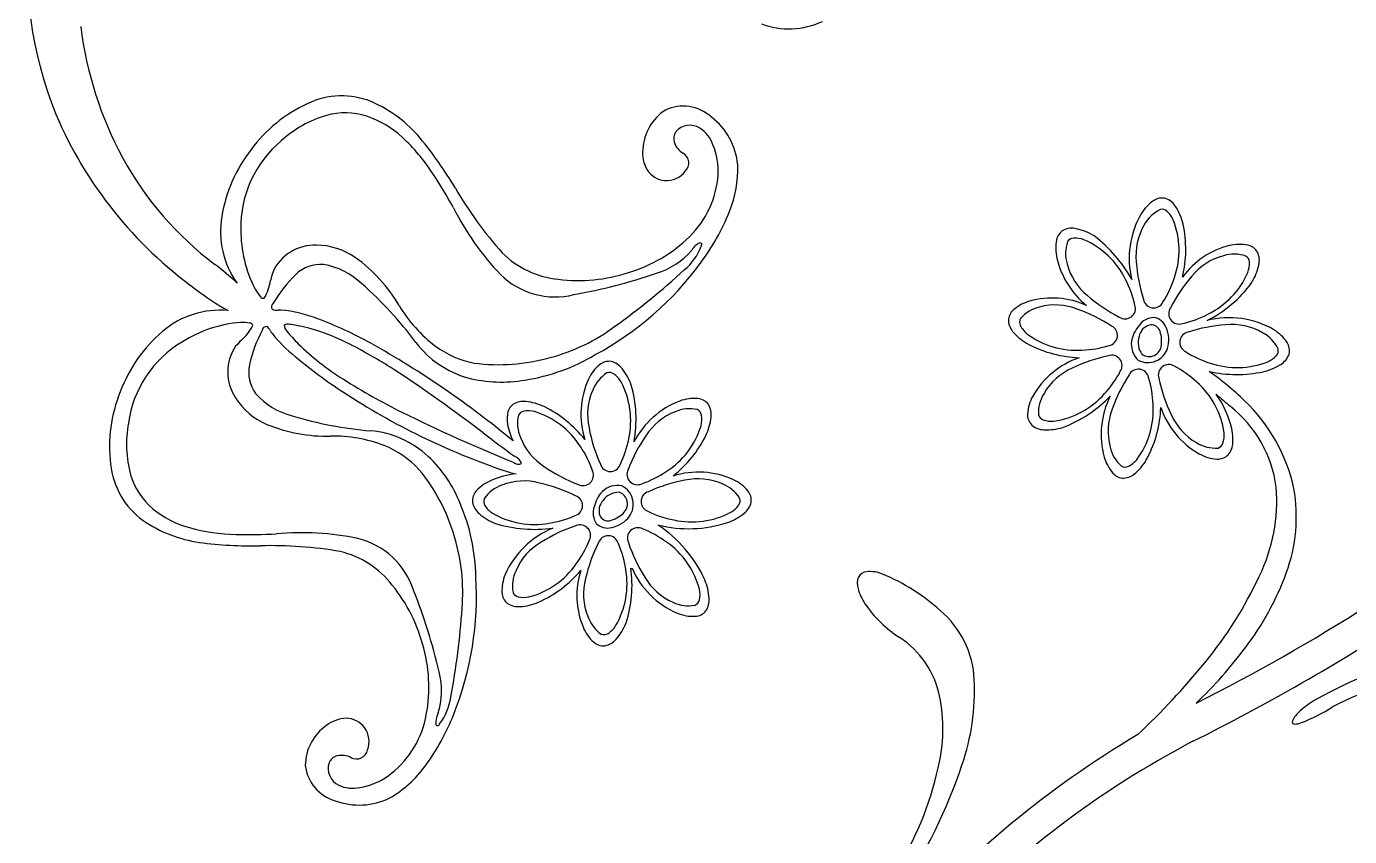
# Model space of a CAD drawing. Extents: x -4 to 4, y -4.07 to 4.07.
# Drawn here: x -1.73 to -0.791, y 2.048 to 2.623 of the extents above; entities that cross this region are included whole.
import ezdxf

# ---------------------------------------------------------------- set-up
doc = ezdxf.new("R2010")
doc.units = 0

msp = doc.modelspace()

# ---------------------------------------------------------------- linework, layer by layer
at = {"color": 7, "linetype": 'CONTINUOUS'}
for centre, radius, start, end in [((-1.436561, 2.669545), 0.293287, 174.66523, 201.736694), ((-1.429192, 2.655312), 0.264016, 186.959876, 208.381586), ((-1.18838, 2.677415), 0.055779, 249.281668, 295.119384), ((-1.506044, 2.51746), 0.05653, 67.845411, 115.657116), ((-1.487097, 2.474451), 0.103514, 114.802869, 143.489083), ((-1.523284, 2.482569), 0.095388, 40.097123, 66.157165), ((-1.263584, 2.536916), 0.029786, 48.267206, 115.133352), ((-1.435135, 2.678114), 0.297877, 203.166297, 234.098558), ((-1.257015, 2.534221), 0.035343, 122.943544, 176.790803), ((-1.273215, 2.520624), 0.048492, 5.269743, 52.593169), ((-1.26176, 2.543667), 0.008643, 145.614294, 196.760368), ((-1.258882, 2.539969), 0.013184, 57.202122, 139.4042), ((-1.264205, 2.531667), 0.023046, 19.387456, 57.258895), ((-1.48748, 2.471322), 0.105103, 141.993558, 170.659692), ((-1.666419, 2.365877), 0.280054, 30.59244, 39.498365), ((-1.267974, 2.533627), 0.024464, 173.963615, 209.504373), ((-1.256219, 2.545898), 0.014602, 198.873238, 239.424243), ((-1.2861, 2.520891), 0.047365, 356.384886, 382.893446), ((-1.451363, 2.645746), 0.239971, 208.888246, 232.899754), ((-1.267807, 2.526336), 0.008135, 314.395692, 419.236649), ((-1.275444, 2.530239), 0.016311, 212.069236, 265.176115), ((-1.275573, 2.530986), 0.017045, 265.820776, 322.136122), ((-1.306583, 2.52265), 0.06792, 314.301169, 355.993984), ((-1.302814, 2.521796), 0.077955, 337.455665, 362.412678), ((-1.173348, 2.656335), 0.292209, 210.414182, 221.54944), ((-0.912835, 2.474706), 0.030065, 123.677543, 148.636821), ((-0.923776, 2.491174), 0.010293, 74.888153, 123.830307), ((-0.925768, 2.488117), 0.01381, 31.056732, 70.209552), ((-1.379922, 2.551109), 0.160429, 323.255829, 338.345176), ((-0.884006, 2.458781), 0.062986, 149.916229, 193.981967), ((-0.947968, 2.473612), 0.040323, 13.232878, 32.439854), ((-1.529499, 2.477675), 0.062612, 170.154841, 215.703223), ((-0.987681, 2.46625), 0.01381, 76.056787, 115.20894), ((-0.991673, 2.465059), 0.084842, 346.581991, 372.098929), ((-1.332764, 2.549417), 0.105363, 286.701935, 314.323777), ((-0.969054, 2.465912), 0.030064, 168.677449, 193.637406), ((-0.988434, 2.469821), 0.010293, 119.88875, 168.831998), ((-0.993122, 2.440296), 0.040322, 58.233131, 77.439879), ((-1.02997, 2.397396), 0.096592, 28.551775, 53.040104), ((-1.345724, 2.509334), 0.065847, 225.309592, 264.272766), ((-0.861731, 2.410708), 0.058736, 103.892974, 143.83185), ((-0.868745, 2.438509), 0.030065, 78.678318, 103.638049), ((-0.864837, 2.45789), 0.010294, 29.888443, 78.831035), ((-0.868407, 2.457137), 0.013811, 346.057232, 385.208495), ((-1.723437, 2.286348), 0.210796, 47.248022, 52.843104), ((-1.520973, 2.428933), 0.025444, 85.693247, 134.134127), ((-1.527877, 2.402839), 0.052215, 46.447848, 80.280594), ((-1.434934, 2.590956), 0.228352, 298.492702, 323.501803), ((-0.939432, 2.472167), 0.060332, 192.777345, 231.131814), ((-0.894363, 2.462578), 0.040324, 328.234444, 347.440737), ((-1.4752, 2.381326), 0.091485, 133.947145, 150.207165), ((-1.337979, 2.558768), 0.115841, 262.900944, 287.843236), ((-1.49518, 2.584965), 0.18731, 232.26772, 240.755987), ((-1.668211, 2.239598), 0.267433, 36.558611, 48.755667), ((-0.931552, 2.493382), 0.088406, 296.770024, 323.945443), ((-1.552593, 2.424176), 0.003286, 127.506469, 211.650446), ((-1.009426, 2.39937), 0.030065, 106.111596, 131.071327), ((-1.00171, 2.371474), 0.059008, 65.555825, 105.792728), ((-1.592669, 2.359762), 0.062056, 84.467631, 130.842885), ((-1.552244, 2.42967), 0.007874, 246.450579, 277.698728), ((-1.550521, 2.378028), 0.043844, 88.266329, 90.872945), ((-1.556833, 2.330364), 0.091806, 68.30218, 85.227456), ((-1.6228, 2.149934), 0.283892, 61.060195, 69.394888), ((-1.018963, 2.415376), 0.013811, 184.539792, 223.6915), ((-1.022437, 2.414258), 0.010293, 130.917969, 179.86078), ((-0.928959, 2.403263), 0.013433, 92.91621, 145.077808), ((-0.931332, 2.405458), 0.011347, 21.282191, 81.433515), ((-0.875968, 2.353095), 0.063349, 60.011493, 104.409904), ((-1.565649, 2.327357), 0.104244, 130.429548, 159.521997), ((-1.482009, 2.363993), 0.091487, 151.670347, 167.930138), ((-1.559269, 2.407086), 0.003285, 90.219336, 174.375692), ((-1.563751, 2.403886), 0.007876, 24.181557, 55.426107), ((-1.518964, 2.429703), 0.043866, 210.997065, 213.601849), ((-1.475861, 2.468586), 0.101644, 218.416796, 231.546067), ((-0.999128, 2.432979), 0.040324, 222.308266, 241.514787), ((-0.922774, 2.395756), 0.02295, 138.535527, 168.923258), ((-0.929918, 2.401525), 0.010126, 105.35608, 171.112756), ((-0.931279, 2.405009), 0.006418, 27.652991, 101.878951), ((-0.945372, 2.399765), 0.021419, 352.84611, 382.573143), ((-0.940021, 2.40089), 0.02113, 343.055704, 384.27505), ((-0.85995, 2.382291), 0.030063, 33.678166, 58.638802), ((-1.813518, 1.812434), 0.671545, 50.282502, 60.753919), ((-1.397822, 2.441016), 0.069734, 217.161213, 254.537901), ((-0.979382, 2.472697), 0.084666, 242.588724, 267.899659), ((-0.930217, 2.397679), 0.015284, 170.637354, 228.575572), ((-0.926553, 2.398743), 0.014059, 161.994928, 215.747669), ((-0.932872, 2.397673), 0.008771, 234.522606, 356.240977), ((-0.843483, 2.393231), 0.010293, 344.889407, 393.832656), ((-1.309218, 2.663211), 0.357814, 230.030244, 236.863605), ((-1.397524, 2.510457), 0.139866, 278.823801, 300.755437), ((-0.96299, 2.330991), 0.060333, 108.85155, 150.476527), ((-0.933731, 2.399304), 0.014654, 243.240675, 341.819138), ((-0.846541, 2.395224), 0.013811, 301.058258, 340.209743), ((-1.546609, 2.377722), 0.025444, 167.742642, 216.183741), ((-1.303624, 2.360113), 0.030065, 130.132586, 155.092317), ((-1.316346, 2.375247), 0.010294, 81.343153, 130.285964), ((-1.317983, 2.371985), 0.013811, 37.509815, 76.663081), ((-1.338411, 2.355078), 0.040322, 19.685065, 38.892724), ((-1.020982, 2.194322), 0.225724, 46.299716, 54.614955), ((-0.870634, 2.466366), 0.09018, 257.422615, 282.045296), ((-0.861046, 2.417424), 0.040323, 283.232992, 302.43974), ((-1.392638, 2.466266), 0.095468, 255.578927, 279.994524), ((-1.275891, 2.347971), 0.060335, 155.725944, 197.350034), ((-1.387619, 2.344285), 0.090518, 349.814528, 375.62161), ((-1.566879, 2.324854), 0.104004, 157.993329, 186.794823), ((-1.528097, 2.397366), 0.052216, 221.597458, 255.429756), ((-1.228192, 2.785959), 0.504893, 236.778361, 251.197612), ((-1.255743, 2.3291), 0.030065, 85.132003, 110.09196), ((-1.254038, 2.348797), 0.010294, 36.342462, 85.284398), ((-0.989165, 2.346197), 0.030066, 151.111312, 176.06991), ((-1.026011, 2.423332), 0.090526, 290.582057, 316.386423), ((-0.906171, 2.333644), 0.060749, 153.355276, 195.377645), ((-0.945382, 2.320168), 0.073363, 16.592815, 34.917649), ((0.022087, 3.411931), 1.387528, 229.163257, 229.704587), ((-1.378196, 2.346761), 0.010293, 126.342432, 175.286119), ((-1.377047, 2.343297), 0.013811, 82.508801, 121.660509), ((-1.379537, 2.316893), 0.040326, 64.686769, 83.892607), ((-1.399917, 2.277509), 0.084656, 38.300802, 63.61468), ((-1.244473, 2.300553), 0.060751, 110.825285, 152.846545), ((-1.257501, 2.347648), 0.013811, 352.510695, 391.663516), ((-1.008892, 2.347524), 0.010294, 175.915479, 224.857634), ((-1.009177, 2.35592), 0.084655, 332.586733, 357.901064), ((-0.867477, 2.372317), 0.060339, 198.852872, 240.474302), ((-0.929262, 2.285011), 0.08732, 7.39522, 51.804003), ((-0.948341, 2.269874), 0.120917, 12.123988, 46.450766), ((-1.463584, 2.602745), 0.267436, 253.121463, 265.318291), ((-1.358498, 2.345055), 0.030065, 175.130436, 200.089941), ((-1.283901, 2.350138), 0.040321, 334.683951, 353.891837), ((-1.007227, 2.350771), 0.01381, 229.538023, 268.691289), ((-0.913735, 2.329655), 0.040325, 357.308383, 376.514904), ((-1.491834, 2.266766), 0.069731, 47.339089, 84.716223), ((-1.344344, 2.348628), 0.044611, 198.155649, 206.119077), ((-1.323287, 2.370514), 0.084653, 308.301346, 333.616582), ((-1.00565, 2.377243), 0.040323, 267.309272, 286.516248), ((-0.887262, 2.328077), 0.01381, 319.539802, 358.692622), ((-1.613805, 2.31837), 0.056648, 185.898175, 233.999129), ((-1.51054, 2.249026), 0.095469, 21.883092, 46.298235), ((-0.935861, 2.325877), 0.030065, 196.110227, 221.069731), ((-0.969468, 2.336173), 0.040321, 312.309276, 331.516935), ((-0.882688, 2.346139), 0.030066, 241.112247, 266.071072), ((-0.884015, 2.326412), 0.010294, 265.91526, 314.857852), ((-1.377815, 2.252626), 0.053113, 94.782331, 114.551989), ((-1.360765, 2.398033), 0.09494, 251.480201, 256.925026), ((-1.252827, 2.246488), 0.060339, 65.728115, 107.349102), ((-1.240686, 2.274224), 0.030065, 40.132095, 65.092052), ((-0.950748, 2.312868), 0.010294, 220.917527, 269.859244), ((-0.951867, 2.316341), 0.01381, 274.539014, 313.692279), ((-1.402949, 2.286505), 0.010294, 137.370025, 186.31218), ((-1.388348, 2.273174), 0.030064, 112.563866, 137.523144), ((-1.3044, 2.277266), 0.022952, 137.280519, 167.665548), ((-1.31035, 2.282136), 0.015284, 77.625011, 135.562799), ((-1.309045, 2.278551), 0.014058, 90.448713, 144.205573), ((-1.311913, 2.284282), 0.008771, 309.964746, 431.672894), ((-1.313735, 2.284012), 0.014654, 324.379073, 422.96208), ((-1.225552, 2.286947), 0.010293, 351.340347, 400.283596), ((-1.531709, 3.395907), 1.403609, 296.773173, 308.2628), ((-0.964538, 2.286468), 0.122261, 333.966665, 364.589224), ((-0.943711, 2.275146), 0.115359, 339.71782, 370.046327), ((-1.550655, 2.229836), 0.139875, 1.123063, 23.05311), ((-1.399623, 2.288006), 0.01381, 190.992285, 230.14466), ((-1.313276, 2.279624), 0.010126, 135.088678, 200.848095), ((-1.228814, 2.288584), 0.013811, 307.511039, 346.661857), ((-1.381894, 2.307726), 0.040322, 228.76175, 247.968499), ((-1.314112, 2.277823), 0.013432, 161.123027, 213.284843), ((-1.316891, 2.278663), 0.006417, 204.316585, 278.550373), ((-1.320985, 2.293134), 0.02142, 283.629098, 313.35568), ((-1.318731, 2.288151), 0.02113, 281.928152, 323.145945), ((-1.245724, 2.309014), 0.040326, 289.688513, 308.894351), ((-1.593377, 2.351359), 0.095386, 235.720003, 261.780271), ((-1.369038, 2.362797), 0.096591, 253.160594, 277.649831), ((-1.332364, 2.208759), 0.062983, 112.217569, 156.285736), ((-1.317286, 2.278441), 0.011346, 224.76475, 284.921205), ((-1.25983, 2.356444), 0.089775, 256.091443, 287.965839), ((-1.333788, 2.19119), 0.094047, 24.635204, 56.155497), ((-1.569874, 2.534524), 0.280045, 262.378826, 271.28498), ((-1.556131, 1.962443), 0.292201, 80.328192, 91.463451), ((-1.522338, 2.186444), 0.065849, 37.604528, 76.566588), ((-1.401017, 2.291926), 0.084836, 294.103, 319.621748), ((-1.280417, 2.219177), 0.058732, 162.368905, 202.311561), ((-1.385377, 2.226243), 0.085427, 341.930543, 368.395685), ((-1.300406, 2.238877), 0.000487, 199.284682, 337.151236), ((-1.243366, 2.263406), 0.061755, 203.594902, 246.586732), ((-1.132828, 2.229002), 0.007169, 95.145397, 153.070939), ((-1.131238, 2.2116), 0.024643, 68.102533, 95.198631), ((-1.560224, 2.153762), 0.11584, 14.03445, 38.976516), ((-1.638759, 2.219099), 0.22835, 338.375105, 363.383979), ((-1.362238, 2.222616), 0.030066, 157.566659, 182.525031), ((-1.285428, 2.214658), 0.040323, 3.761036, 22.967785), ((-1.127983, 2.227804), 0.012084, 158.419949, 197.311434), ((-1.178691, 2.099621), 0.146258, 48.234654, 67.214489), ((-1.115273, 2.354556), 0.287629, 320.473333, 334.958099), ((-1.024629, 2.304323), 0.201375, 322.787514, 339.911765), ((-1.38199, 2.221717), 0.010293, 182.371235, 231.313827), ((-1.258946, 2.216064), 0.01381, 325.992019, 365.143504), ((-1.104062, 2.233918), 0.036763, 195.314572, 213.843429), ((-1.3807, 2.225131), 0.01381, 235.993005, 275.145381), ((-1.382108, 2.251615), 0.040326, 273.761983, 292.967822), ((-1.255533, 2.214774), 0.010293, 272.371235, 321.313827), ((-1.063074, 2.262139), 0.086525, 214.248173, 237.169735), ((-1.125168, 2.156436), 0.068262, 2.464814, 49.978995), ((-1.341545, 2.214873), 0.040326, 318.763128, 337.968511), ((-1.256431, 2.234524), 0.030064, 247.563995, 272.523953), ((-1.632089, 3.569228), 1.62672, 296.679053, 302.853356), ((-1.30699, 2.208414), 0.030063, 202.561978, 227.522388), ((-1.146498, 2.133958), 0.066414, 12.110533, 56.646196), ((-1.549528, 2.154273), 0.10536, 347.553135, 375.175203), ((-1.320321, 2.193814), 0.010293, 227.371072, 276.315853), ((-1.321822, 2.197142), 0.013811, 280.993351, 320.143946), ((-1.121204, 2.374432), 0.320697, 313.749451, 323.246859), ((-0.637315, 1.826351), 0.364829, 103.453479, 119.253722), ((-1.280907, 2.485294), 0.498615, 312.97943, 320.998939), ((-0.695198, 1.935167), 0.231386, 97.524156, 117.649775), ((-1.218453, 2.151823), 0.16166, 340.867862, 362.676636), ((-1.198725, 2.124708), 0.119434, 346.576633, 371.192745), ((-0.785505, 2.093575), 0.059283, 120.506765, 134.141262), ((-1.575874, 2.193427), 0.160432, 323.532591, 338.621482), ((-0.819122, 2.126178), 0.012554, 127.651121, 165.841573), ((-0.872854, 2.251719), 0.131876, 291.41885, 302.202431), ((-1.496623, 2.097974), 0.035342, 125.085059, 178.932534), ((-1.501905, 2.107593), 0.024465, 92.372831, 127.913142), ((-1.502972, 2.115726), 0.016311, 36.700696, 89.807357), ((-1.503676, 2.115442), 0.017046, 339.740102, 396.053077), ((-1.512973, 2.146177), 0.067919, 305.883475, 347.57629), ((-0.829849, 2.129415), 0.001456, 186.562896, 277.475796), ((-0.829773, 2.141623), 0.013652, 270.476619, 291.833579), ((-0.564759, 1.491553), 0.732891, 120.886794, 138.125905), ((-0.592734, 1.524327), 0.667218, 117.585578, 136.886768), ((-1.50715, 2.097015), 0.008643, 105.11561, 156.261685), ((-1.506118, 2.09113), 0.014603, 62.451801, 103.002584), ((-1.495626, 2.111302), 0.008134, 242.641233, 347.484588), ((-1.502379, 2.102131), 0.029786, 186.745044, 253.610139), ((-1.50249, 2.096524), 0.013183, 162.470282, 244.675173), ((-1.510259, 2.143428), 0.077957, 299.46568, 324.421787), ((-1.308468, 2.146957), 0.231377, 327.399878, 347.526406), ((-1.411901, 2.214021), 0.364838, 325.796366, 341.596381), ((-1.500663, 2.129709), 0.047362, 278.984821, 305.494738), ((-1.49825, 2.105429), 0.023047, 244.617549, 282.488765), ((-1.49363, 2.118914), 0.048495, 249.285207, 296.605779)]:
    msp.add_arc(centre, radius, start, end, dxfattribs=at)
at = {"color": 1, "linetype": 'CONTINUOUS'}
for centre, radius, start, end in [((-1.49351, 2.481026), 0.082506, 106.469116, 132.206951), ((-1.503553, 2.511215), 0.05072, 72.36155, 105.257594), ((-1.51053, 2.493528), 0.069701, 47.002068, 71.301416), ((-1.497999, 2.480901), 0.079656, 129.754225, 181.270908), ((-1.553943, 2.44573), 0.134269, 33.159515, 47.363032), ((-1.788816, 2.292871), 0.414503, 29.092529, 33.089994), ((-1.250451, 2.583216), 0.197276, 206.753442, 223.611931), ((-1.48677, 2.478364), 0.090869, 179.514318, 207.274157), ((-1.525165, 2.435323), 0.032749, 88.015228, 155.870019), ((-1.524387, 2.419297), 0.048756, 54.704431, 89.582021), ((-1.2987, 2.499729), 0.054137, 287.381627, 319.430432), ((-1.288514, 2.481631), 0.040326, 309.558748, 339.221104), ((-1.24434, 2.45578), 0.015862, 118.191076, 146.564991), ((-1.251746, 2.468364), 0.001399, 311.991718, 453.545875), ((-1.560196, 2.369789), 0.109856, 30.24378, 54.380406), ((-1.587639, 2.447071), 0.031288, 327.979376, 352.280311), ((-0.749359, 2.227389), 0.835539, 164.63989, 165.05494), ((-1.354537, 2.486495), 0.055228, 225.446208, 283.907052), ((-1.416017, 2.843416), 0.41728, 280.319943, 288.657154), ((-1.609693, 2.825956), 0.511126, 305.605828, 312.736163), ((-1.535828, 2.455494), 0.036847, 210.62361, 221.005145), ((-1.561936, 2.432219), 0.001923, 207.963872, 295.391099), ((-1.378142, 2.47723), 0.10154, 210.87609, 232.872218), ((-1.570523, 2.322574), 0.090867, 94.602823, 122.362662), ((-1.57701, 2.376315), 0.036841, 80.870164, 91.2533), ((-1.597224, 2.424758), 0.031295, 309.597686, 333.895902), ((-1.571033, 2.410771), 0.001923, 6.478453, 93.913972), ((-1.541584, 2.410903), 0.005211, 177.678723, 230.023652), ((-1.544223, 2.407974), 0.004057, 69.760076, 129.277789), ((-1.453466, 2.481381), 0.117949, 219.152207, 224.954571), ((-1.557494, 2.305599), 0.10719, 76.968345, 82.130967), ((-1.565303, 2.274784), 0.138974, 63.143306, 76.696729), ((-1.392725, 2.518863), 0.135147, 284.824047, 306.617831), ((-1.578608, 2.33077), 0.079654, 120.606106, 172.123225), ((-1.554251, 2.377908), 0.032748, 146.006923, 213.862553), ((-0.96784, 1.828746), 0.835752, 136.820065, 137.234886), ((-1.408488, 2.528418), 0.183019, 225.426885, 238.257116), ((-1.651992, 2.096832), 0.336908, 57.131449, 63.662546), ((-1.39898, 2.451491), 0.06845, 233.774478, 259.000058), ((-1.39449, 2.515597), 0.132467, 262.38635, 285.923547), ((-2.033751, 1.517655), 1.030575, 52.444038, 56.780124), ((-1.255418, 2.766386), 0.465949, 237.64507, 243.509044), ((-1.540229, 2.38571), 0.048756, 212.294411, 247.171777), ((-0.946749, 3.39437), 1.165688, 243.698603, 247.97306), ((-1.57634, 2.326891), 0.082507, 169.670566, 195.407722), ((-1.5171, 2.442264), 0.109856, 247.496946, 271.633572), ((-1.512193, 2.230931), 0.101538, 69.005079, 91.001435), ((-0.606305, 3.390414), 1.324188, 232.872164, 234.071469), ((-1.501342, 2.262216), 0.06845, 42.87708, 68.102885), ((-1.380535, 2.317514), 0.005056, 227.791281, 295.992502), ((-1.387765, 2.308875), 0.010295, 23.433419, 64.333442), ((-1.607282, 2.319477), 0.050719, 196.619462, 229.515505), ((-1.553403, 2.224553), 0.132459, 15.952703, 39.490807), ((-1.595948, 2.334741), 0.069699, 230.575875, 254.87545), ((-1.578283, 2.396849), 0.134268, 254.513664, 268.717181), ((-1.53476, 2.066526), 0.197274, 78.26554, 95.124029), ((-1.572519, 2.677014), 0.414492, 268.787646, 272.785111), ((-1.507596, 2.205992), 0.055227, 17.969461, 76.431163), ((-1.555247, 2.221324), 0.135144, 355.259905, 377.054144), ((-1.843126, 2.069712), 0.417252, 13.220601, 21.558269), ((-1.930552, 2.243385), 0.511068, 349.141062, 356.272085), ((-1.489345, 2.151587), 0.054136, 342.446291, 374.49577), ((-1.4686, 2.152494), 0.040327, 322.656875, 352.319005), ((-1.423318, 2.128635), 0.015862, 155.312443, 183.685681), ((-1.437916, 2.128279), 0.001398, 208.321628, 349.878832)]:
    msp.add_arc(centre, radius, start, end, dxfattribs=at)
at = {"color": 2, "linetype": 'CONTINUOUS'}
for centre, radius, start, end in [((-0.914047, 2.47062), 0.02519, 115.614827, 152.219467), ((-0.923727, 2.488154), 0.00532, 48.758201, 103.145326), ((-0.932609, 2.478324), 0.018567, 24.581243, 48.148601), ((-0.899796, 2.460844), 0.042403, 149.507032, 186.376112), ((-0.970889, 2.46437), 0.059271, 341.053466, 381.452326), ((-0.967022, 2.462166), 0.02519, 160.613738, 197.219272), ((-0.986265, 2.46772), 0.005319, 93.75795, 148.146375), ((-0.985594, 2.454486), 0.018569, 69.580568, 93.147018), ((-1.002792, 2.417556), 0.059268, 26.05333, 66.453745), ((-0.872491, 2.436477), 0.02519, 70.614393, 107.219927), ((-0.950027, 2.465333), 0.042408, 194.508961, 231.374915), ((-0.832924, 2.463207), 0.109242, 183.711659, 197.996222), ((-0.869325, 2.419484), 0.042406, 104.508256, 141.37555), ((-0.866938, 2.455721), 0.00532, 3.75497, 58.142313), ((-0.880169, 2.455049), 0.018567, 339.581974, 363.148878), ((-1.013688, 2.409969), 0.072417, 12.28861, 27.660435), ((-0.983978, 2.466719), 0.072442, 327.291445, 342.657795), ((-0.820366, 2.373867), 0.109248, 138.711209, 152.995087), ((-0.917102, 2.47225), 0.05927, 296.053328, 336.453299), ((-1.005165, 2.399465), 0.025191, 102.529978, 139.135065), ((-0.999483, 2.383142), 0.042405, 68.372262, 105.240672), ((-0.904417, 2.514284), 0.109239, 228.711448, 242.996468), ((-0.949898, 2.423042), 0.00735, 235.918686, 378.557503), ((-0.929604, 2.430847), 0.00735, 190.910944, 333.557477), ((-0.911615, 2.419354), 0.00735, 145.916843, 288.559292), ((-1.019536, 2.413417), 0.00532, 151.605145, 205.991838), ((-1.019354, 2.319245), 0.109245, 56.752555, 71.037118), ((-0.924694, 2.483156), 0.072431, 282.290815, 297.659446), ((-1.007716, 2.419399), 0.018567, 206.598811, 230.166849), ((-0.984183, 2.452663), 0.059274, 233.296712, 273.694017), ((-0.962701, 2.404011), 0.00735, 281.189102, 423.831096), ((-0.90381, 2.39906), 0.00735, 100.916433, 243.555553), ((-0.871451, 2.302382), 0.109239, 93.711699, 107.996719), ((-0.873814, 2.369247), 0.042408, 59.50966, 96.375391), ((-0.864039, 2.383502), 0.025192, 25.614606, 62.217236), ((-0.983011, 2.465928), 0.072464, 272.093754, 287.45554), ((-0.939525, 2.282512), 0.109254, 101.753581, 116.036774), ((-0.959408, 2.382518), 0.007351, 326.190907, 468.830783), ((-0.867946, 2.453413), 0.07242, 237.288076, 252.659445), ((-0.856333, 2.402064), 0.018567, 294.580789, 318.149054), ((-0.846503, 2.393183), 0.00532, 318.760579, 373.147488), ((-1.304369, 2.355915), 0.025191, 122.066716, 158.671356), ((-1.315959, 2.372252), 0.00532, 55.210987, 109.598979), ((-1.323679, 2.361487), 0.018566, 31.031296, 54.600241), ((-0.970659, 2.341753), 0.042406, 113.372878, 150.241289), ((-1.017531, 2.411927), 0.072441, 317.089918, 332.456268), ((-0.940502, 2.372604), 0.00735, 11.187728, 153.834261), ((-0.919009, 2.375896), 0.00735, 56.190244, 198.826641), ((-0.948405, 2.317788), 0.072423, 47.089146, 62.45983), ((-0.870287, 2.440347), 0.059274, 251.05505, 291.451911), ((-1.360148, 2.343317), 0.059271, 347.506767, 387.906738), ((-0.855739, 2.315952), 0.109242, 146.752327, 161.037347), ((-1.002366, 2.352304), 0.07241, 2.08714, 17.460562), ((-0.818995, 2.395783), 0.109262, 191.754224, 206.036504), ((-0.938221, 2.326305), 0.059273, 8.29592, 48.693892), ((-1.289104, 2.347803), 0.042409, 155.962433, 192.82861), ((-0.98622, 2.349276), 0.025191, 147.528873, 184.133737), ((-1.008997, 2.401727), 0.059269, 278.294004, 318.695085), ((-1.375804, 2.344916), 0.00532, 100.210841, 154.596451), ((-1.373649, 2.331846), 0.018566, 76.036786, 99.605732), ((-1.386591, 2.293211), 0.05927, 32.506437, 72.906853), ((-1.254179, 2.310128), 0.042409, 110.962913, 147.82842), ((-1.259237, 2.326657), 0.025192, 77.068329, 113.671182), ((-1.255881, 2.346405), 0.005319, 10.209434, 64.597859), ((-0.919632, 2.335822), 0.042406, 158.373072, 195.241482), ((-0.989152, 2.35112), 0.059272, 323.29649, 363.695572), ((-1.356058, 2.341561), 0.02519, 167.068365, 203.674122), ((-1.307586, 2.35719), 0.059268, 302.506062, 342.908032), ((-1.268952, 2.344252), 0.018565, 346.032202, 369.601148), ((-1.006247, 2.348981), 0.005319, 196.603804, 250.992445), ((-1.00212, 2.361569), 0.018567, 251.601865, 275.169223), ((-0.878242, 2.364646), 0.042407, 203.372734, 240.240028), ((-1.339528, 2.346617), 0.042407, 200.961641, 237.828488), ((-1.222912, 2.357669), 0.109257, 190.165252, 204.448216), ((-1.373436, 2.344185), 0.072461, 333.746892, 349.109363), ((-1.20041, 2.270306), 0.109244, 145.164307, 159.449098), ((-0.89806, 2.333185), 0.018567, 341.599857, 365.167895), ((-1.396575, 2.284442), 0.072432, 18.743579, 34.112667), ((-0.935956, 2.330138), 0.02519, 192.528575, 229.134109), ((-0.885767, 2.349084), 0.025191, 237.529484, 274.134795), ((-0.885471, 2.329057), 0.00532, 286.604454, 340.991796), ((-1.299713, 2.400376), 0.10923, 235.164069, 249.450458), ((-1.315357, 2.314646), 0.007351, 197.371699, 340.010213), ((-0.949907, 2.315768), 0.00532, 241.601896, 295.989455), ((-0.95589, 2.327587), 0.018566, 296.600509, 320.169681), ((-1.334645, 2.304609), 0.00735, 242.36606, 385.012291), ((-1.29619, 2.305246), 0.00735, 152.372289, 295.010955), ((-1.316364, 2.367188), 0.072445, 288.745904, 304.111797), ((-1.252995, 2.259705), 0.042408, 65.962375, 102.828776), ((-1.384124, 2.273747), 0.02519, 108.98449, 145.58846), ((-1.376644, 2.258162), 0.042409, 74.827279, 111.692564), ((-1.389205, 2.192446), 0.10924, 63.205792, 77.490583), ((-1.286153, 2.285958), 0.00735, 107.373058, 250.010817), ((-1.24313, 2.193515), 0.109255, 100.164627, 114.448048), ((-1.244882, 2.27497), 0.02519, 32.067368, 68.673348), ((-1.399972, 2.285996), 0.00532, 158.059556, 212.445816), ((-1.388898, 2.293269), 0.018568, 213.053178, 236.619402), ((-1.342441, 2.283038), 0.00735, 287.643233, 430.283714), ((-1.239315, 2.29428), 0.018568, 301.036931, 324.603608), ((-1.228548, 2.28656), 0.00532, 325.209293, 379.595552), ((-1.369256, 2.328959), 0.059266, 239.747769, 280.149739), ((-1.369556, 2.342198), 0.072379, 278.537067, 293.916878), ((-1.256623, 2.344009), 0.072432, 243.743812, 259.112443), ((-1.257481, 2.330747), 0.05927, 257.505754, 297.906614), ((-1.305763, 2.164929), 0.109237, 108.205773, 122.491249), ((-1.336753, 2.262051), 0.00735, 332.645214, 475.284032), ((-1.295867, 2.260012), 0.00735, 62.64326, 205.288431), ((-1.318553, 2.198953), 0.072439, 53.544434, 68.911467), ((-1.343349, 2.220279), 0.042406, 119.827344, 156.694415), ((-1.397819, 2.284741), 0.072447, 323.545543, 338.911207), ((-1.226255, 2.207556), 0.109246, 153.205828, 167.490163), ((-1.316853, 2.254324), 0.00735, 17.641205, 160.286226), ((-1.37605, 2.227197), 0.072417, 8.541637, 23.912778), ((-1.198735, 2.291004), 0.109246, 198.205722, 212.490056), ((-1.309383, 2.208575), 0.059274, 14.749551, 55.147301), ((-1.359659, 2.226006), 0.02519, 153.980299, 190.585833), ((-1.388189, 2.275568), 0.059274, 284.749132, 325.146881), ((-1.36278, 2.227509), 0.059272, 329.75005, 370.148689), ((-1.29198, 2.22012), 0.042406, 164.825874, 201.692274), ((-1.254094, 2.253414), 0.042406, 209.826383, 246.694124), ((-1.379525, 2.223462), 0.00532, 203.057992, 257.444901), ((-1.376838, 2.236433), 0.018566, 258.052067, 281.619878), ((-1.270248, 2.219926), 0.018566, 348.053064, 371.621556), ((-1.259822, 2.237107), 0.025191, 243.984488, 280.587788), ((-1.257277, 2.217239), 0.00532, 293.054566, 347.441475), ((-1.307562, 2.21264), 0.025192, 198.983466, 235.587213), ((-1.319811, 2.196792), 0.00532, 248.056626, 302.44267), ((-1.327084, 2.207866), 0.018568, 303.052716, 326.619167)]:
    msp.add_arc(centre, radius, start, end, dxfattribs=at)

doc.saveas('drawing.dxf')
